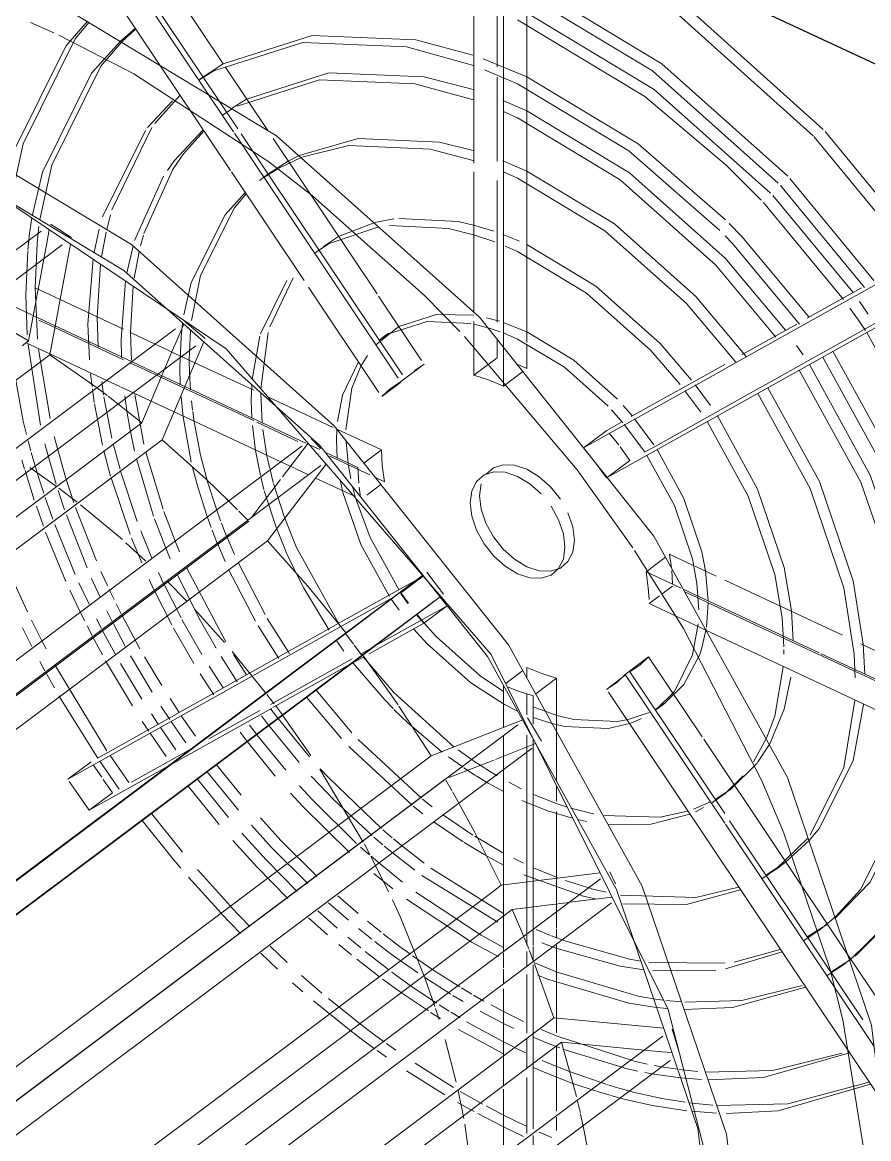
# Model space of a CAD drawing. Header units: metres. Extents: x 147 to 427, y -16 to 162.
# Drawn here: x 407.7303 to 407.7863, y -10.0002 to -9.9263 of the extents above; entities that cross this region are included whole.
import ezdxf

# ---------------------------------------------------------------- set-up
doc = ezdxf.new("R2010")
doc.units = ezdxf.units.M
doc.layers.add('1053_ARQ_BASE_MATADOURO_dwg', color=7, linetype='Continuous', lineweight=5, true_color=0x767676)
doc.layers.add('A-PAREDE', color=7, linetype='Continuous', lineweight=30)
doc.layers.add('P-SANR-FIXT', color=7, linetype='Continuous', lineweight=5)

# ---------------------------------------------------------------- blocks, each defined once
blk = doc.blocks.new('1053_ARQ_BASE_MATADOURO_dwg_arq geral tgov-4039641-CAIXA D')
at = {"layer": 'A-PAREDE', "color": 8, "true_color": 0x808080}
blk.add_line((177.171576, -9.918306), (177.19983, -9.931522), dxfattribs=at)
blk = doc.blocks.new('1053_ARQ_BASE_MATADOURO_dwg-3625622-CAIXA D')
blk.add_blockref('1053_ARQ_BASE_MATADOURO_dwg_arq geral tgov-4039641-CAIXA D', (0, 0))
blk = doc.blocks.new('Bomba Jacuzzi1 - 15B-T 1_1_2CV TRIF_220_380V _1 1_2CV_-V294-CAIXA D')
at = {"layer": 'P-SANR-FIXT', "color": 131, "lineweight": 15, "true_color": 0x80ffff}
for p, q in [((177.150518, -9.93115), (177.141175, -9.917182)), ((177.168064, -9.917534), (177.168064, -9.935651)), ((177.139821, -9.918008), (177.147323, -9.929223)), ((177.170026, -9.947852), (177.170026, -9.918403)), ((177.147296, -9.922854), (177.151463, -9.929084)), ((177.171576, -9.923689), (177.180511, -9.929077)), ((177.171576, -9.924473), (177.171576, -9.929935)), ((177.191192, -9.933428), (177.182004, -9.925181)), ((177.181384, -9.925646), (177.190526, -9.933844)), ((177.144677, -9.927577), (177.145649, -9.926735)), ((177.145666, -9.926778), (177.144766, -9.927631)), ((177.151593, -9.929278), (177.154418, -9.933501)), ((177.180511, -9.929077), (177.188838, -9.936515)), ((177.164163, -9.930398), (177.16804, -9.931463)), ((177.178317, -9.934839), (177.170956, -9.9304)), ((177.171576, -9.930708), (177.171576, -9.93623)), ((177.178368, -9.936289), (177.171576, -9.932193)), ((177.190572, -9.933893), (177.197266, -9.942033)), ((177.197886, -9.941568), (177.19131, -9.933554)), ((177.18435, -9.940108), (177.178317, -9.934839)), ((177.168064, -9.93623), (177.168064, -9.945522)), ((177.184771, -9.935794), (177.187076, -9.938095)), ((177.171576, -9.936938), (177.171576, -9.946834)), ((177.193932, -9.943897), (177.188362, -9.937133)), ((177.188982, -9.936668), (177.194552, -9.943432)), ((177.193162, -9.944209), (177.187857, -9.937801)), ((177.187237, -9.938265), (177.192542, -9.944673)), ((177.138653, -9.940319), (177.138806, -9.939279)), ((177.162762, -9.939347), (177.161501, -9.939582)), ((177.141356, -9.941011), (177.139988, -9.948338)), ((177.142849, -9.941998), (177.142512, -9.94631)), ((177.143132, -9.945845), (177.143354, -9.942337)), ((177.197456, -9.942118), (177.184668, -9.949272)), ((177.14471, -9.947338), (177.145007, -9.94345)), ((177.145515, -9.943791), (177.14533, -9.946873)), ((177.167139, -9.946807), (177.164787, -9.944415)), ((177.176889, -9.956472), (177.198877, -9.944173)), ((177.190118, -9.945928), (177.193733, -9.943906)), ((177.140669, -9.944693), (177.144858, -9.946652)), ((177.145442, -9.948812), (177.140345, -9.946427)), ((177.185818, -9.948334), (177.189434, -9.946311)), ((177.14533, -9.946873), (177.146973, -9.947642)), ((177.150179, -9.947492), (177.147426, -9.953972)), ((177.174901, -9.955954), (177.167452, -9.947138)), ((177.171576, -9.947673), (177.171576, -9.949252)), ((177.17977, -9.948057), (177.181711, -9.950303)), ((177.139368, -9.948803), (177.139988, -9.948338)), ((177.139988, -9.948338), (177.143063, -9.950496)), ((177.139999, -9.94828), (177.143806, -9.950061)), ((177.149594, -9.948868), (177.153497, -9.950693)), ((177.178484, -9.952436), (177.184668, -9.948977)), ((177.142688, -9.949601), (177.142785, -9.950451)), ((177.184644, -9.949285), (177.17532, -9.9545)), ((177.15694, -9.95419), (177.148926, -9.950441)), ((177.153328, -9.951369), (177.153359, -9.950348)), ((177.177943, -9.951694), (177.178539, -9.952383)), ((177.148212, -9.952122), (177.155285, -9.955431)), ((177.148813, -9.952454), (177.149355, -9.955455)), ((177.177919, -9.952847), (177.177165, -9.951984)), ((177.133011, -9.962642), (177.145462, -9.953312)), ((177.149975, -9.954991), (177.149547, -9.952792)), ((177.175319, -9.954499), (177.17686, -9.953345)), ((177.17686, -9.953345), (177.177799, -9.952819)), ((177.183506, -9.952771), (177.186222, -9.957702)), ((177.146806, -9.954437), (177.147426, -9.953972)), ((177.147426, -9.953972), (177.150339, -9.956585)), ((177.157319, -9.953907), (177.157942, -9.954557)), ((177.153928, -9.956336), (177.153603, -9.954679)), ((177.15046, -9.956831), (177.149975, -9.954991)), ((177.154367, -9.955023), (177.154548, -9.955871)), ((177.158283, -9.955577), (177.154401, -9.960667)), ((177.150339, -9.956585), (177.151822, -9.958013)), ((177.157576, -9.956503), (177.160113, -9.957689)), ((177.140595, -9.95718), (177.1418, -9.958099)), ((177.186222, -9.957702), (177.187983, -9.962893)), ((177.14203, -9.958279), (177.144793, -9.960584)), ((177.13433, -9.97347), (177.152539, -9.959825)), ((177.15569, -9.961526), (177.15497, -9.959763)), ((177.145022, -9.960786), (177.146353, -9.961997)), ((177.153781, -9.961131), (177.154401, -9.960667)), ((177.156445, -9.963104), (177.15569, -9.961526)), ((177.18101, -9.961548), (177.182591, -9.962287)), ((177.183307, -9.962623), (177.184107, -9.962996)), ((177.187983, -9.962893), (177.188467, -9.965752)), ((177.14775, -9.963337), (177.149051, -9.964653)), ((177.159082, -9.966138), (177.164386, -9.963171)), ((177.184668, -9.963259), (177.192464, -9.966906)), ((177.16279, -9.964359), (177.159247, -9.96634)), ((177.165824, -9.964361), (177.160708, -9.96823)), ((177.165803, -9.964375), (177.166291, -9.964955)), ((177.190914, -9.968067), (177.181918, -9.963859)), ((177.149565, -9.965192), (177.151549, -9.967386)), ((177.164742, -9.966116), (177.166291, -9.964955)), ((177.164742, -9.966116), (177.164253, -9.965536)), ((177.16113, -9.968136), (177.164742, -9.966116)), ((177.164093, -9.966502), (177.164961, -9.967475)), ((177.183423, -9.966578), (177.210827, -9.979396)), ((177.126596, -9.991516), (177.158986, -9.967246)), ((177.19368, -9.967474), (177.199044, -9.969984)), ((177.15206, -9.967982), (177.1543, -9.970746)), ((177.21078, -9.97736), (177.191062, -9.968136)), ((177.097857, -10.015324), (177.160088, -9.968694)), ((177.160708, -9.96823), (177.163047, -9.971518)), ((177.170019, -9.970631), (177.168472, -9.969594)), ((177.188603, -9.9718), (177.189052, -9.969679)), ((177.170026, -9.970217), (177.170026, -9.973007)), ((177.154364, -9.970828), (177.154839, -9.971451)), ((177.154919, -9.971558), (177.155386, -9.972186)), ((177.163104, -9.971602), (177.165231, -9.974897)), ((177.187649, -9.974098), (177.188603, -9.9718)), ((177.155404, -9.97221), (177.157268, -9.974866)), ((177.165231, -9.974897), (177.171294, -9.972507)), ((177.165966, -9.974646), (177.163696, -9.972716)), ((177.171987, -9.983205), (177.171987, -9.974342)), ((177.164611, -9.975361), (177.165231, -9.974897)), ((177.157869, -9.97578), (177.160742, -9.980617)), ((177.170026, -9.975812), (177.170026, -9.983451)), ((177.170021, -9.977256), (177.169013, -9.976699)), ((177.173537, -9.976864), (177.173537, -9.977908)), ((177.167073, -9.978036), (177.168103, -9.979934)), ((177.174583, -9.979028), (177.172934, -9.978529)), ((177.173575, -9.978072), (177.1742, -9.97828)), ((177.173537, -9.978578), (177.173537, -9.983011)), ((177.168103, -9.979934), (177.169864, -9.983471)), ((177.169987, -9.981314), (177.16812, -9.980224)), ((177.168747, -9.981435), (177.170021, -9.982125)), ((177.161598, -9.982239), (177.162417, -9.983895)), ((177.169864, -9.983471), (177.176423, -9.98265)), ((177.169244, -9.983936), (177.169864, -9.983471)), ((177.108035, -10.03195), (177.169974, -9.985538)), ((177.192943, -9.988427), (177.195233, -9.986192)), ((177.173537, -9.98743), (177.173537, -9.992271)), ((177.17415, -9.987177), (177.178368, -9.988366)), ((177.192783, -9.988003), (177.20178, -10.001453)), ((177.17208, -9.988661), (177.173363, -9.992255)), ((177.178368, -9.988366), (177.17912, -9.988498)), ((177.172743, -9.99272), (177.173363, -9.992255)), ((177.173363, -9.992255), (177.180635, -9.992938)), ((177.166159, -9.99368), (177.166894, -9.996494)), ((177.109163, -10.042349), (177.173251, -9.994328)), ((177.180607, -9.995507), (177.181542, -9.995651)), ((177.181734, -9.996214), (177.179987, -9.995972)), ((177.167023, -9.997064), (177.167397, -9.998917)), ((177.180511, -9.997582), (177.178619, -9.997158)), ((177.182041, -9.997836), (177.180511, -9.997582)), ((177.175301, -9.999408), (177.175615, -10.000987))]:
    blk.add_line(p, q, dxfattribs=at)
at = {"layer": 'P-SANR-FIXT', "color": 254, "lineweight": 15, "true_color": 0xbfffff}
for p, q in [((177.151223, -9.931575), (177.141455, -9.916972)), ((177.169614, -9.929283), (177.169614, -9.923708)), ((177.140263, -9.927024), (177.138708, -9.926331)), ((177.145551, -9.929739), (177.140578, -9.927171)), ((177.144766, -9.927631), (177.143375, -9.929236)), ((177.168689, -9.92874), (177.171576, -9.929935)), ((177.147323, -9.929223), (177.151947, -9.936135)), ((177.149845, -9.930139), (177.151463, -9.929084)), ((177.150843, -9.929549), (177.149856, -9.930155)), ((177.170956, -9.9304), (177.168773, -9.929467)), ((177.169614, -9.935529), (177.169614, -9.929954)), ((177.171576, -9.929935), (177.171576, -9.930708)), ((177.146943, -9.93302), (177.148607, -9.931179)), ((177.152144, -9.933581), (177.150518, -9.93115)), ((177.148108, -9.931532), (177.146466, -9.9333)), ((177.153017, -9.931407), (177.152009, -9.932033)), ((177.171576, -9.932193), (177.169985, -9.931502)), ((177.170022, -9.932238), (177.170956, -9.932657)), ((177.144101, -9.938737), (177.14674, -9.933293)), ((177.146323, -9.933485), (177.143482, -9.939202)), ((177.163051, -9.949884), (177.152209, -9.933677)), ((177.154767, -9.934023), (177.161653, -9.944317)), ((177.156677, -9.935261), (177.155143, -9.935976)), ((177.155763, -9.935512), (177.156495, -9.935137)), ((177.169987, -9.935499), (177.171576, -9.936181)), ((177.148106, -9.936108), (177.146224, -9.940314)), ((177.15201, -9.93623), (177.15683, -9.943434)), ((177.154486, -9.936342), (177.153866, -9.936807)), ((177.170956, -9.936646), (177.170021, -9.936229)), ((177.171576, -9.93623), (177.171576, -9.936938)), ((177.145604, -9.940779), (177.147522, -9.936516)), ((177.169614, -9.946182), (177.169614, -9.936792)), ((177.164787, -9.944415), (177.15739, -9.937808)), ((177.143758, -9.940047), (177.144003, -9.939081)), ((177.139273, -9.939855), (177.139152, -9.940944)), ((177.139816, -9.940813), (177.139955, -9.940069)), ((177.143253, -9.940033), (177.142926, -9.941551)), ((177.158491, -9.940981), (177.161768, -9.939865)), ((177.161501, -9.939582), (177.159111, -9.940516)), ((177.169385, -9.940162), (177.168037, -9.939758)), ((177.138533, -9.9414), (177.138653, -9.940319)), ((177.138581, -9.947427), (177.139811, -9.940841)), ((177.143421, -9.941847), (177.143717, -9.94023)), ((177.146192, -9.940424), (177.146003, -9.941125)), ((177.168041, -9.940396), (177.169454, -9.940873)), ((177.171094, -9.940827), (177.169991, -9.940379)), ((177.138393, -9.944383), (177.138528, -9.941459)), ((177.139149, -9.940985), (177.139013, -9.943918)), ((177.145097, -9.942918), (177.145497, -9.941156)), ((177.145905, -9.941533), (177.145583, -9.943277)), ((177.170139, -9.941147), (177.170956, -9.941508)), ((177.153928, -9.946963), (177.15569, -9.94342)), ((177.156098, -9.943245), (177.154548, -9.946499)), ((177.140345, -9.946427), (177.135474, -9.944149)), ((177.139013, -9.943918), (177.140669, -9.944693)), ((177.157112, -9.943857), (177.161781, -9.950836)), ((177.161748, -9.944459), (177.164601, -9.948723)), ((177.192962, -9.945258), (177.193519, -9.946054)), ((177.194177, -9.945645), (177.193597, -9.944815)), ((177.135452, -9.945569), (177.138581, -9.947427)), ((177.143199, -9.947811), (177.143132, -9.945845)), ((177.168905, -9.945895), (177.169751, -9.946125)), ((177.195303, -9.945878), (177.191688, -9.9479)), ((177.144872, -9.948673), (177.140323, -9.946546)), ((177.142512, -9.94631), (177.142607, -9.948678)), ((177.148265, -9.947709), (177.148858, -9.946312)), ((177.148783, -9.946273), (177.148686, -9.947148)), ((177.149213, -9.948689), (177.149301, -9.946733)), ((177.168064, -9.946128), (177.168064, -9.949703)), ((177.169808, -9.94682), (177.169077, -9.946574)), ((177.169999, -9.946205), (177.171576, -9.946834)), ((177.19352, -9.946056), (177.193981, -9.946735)), ((177.138165, -9.947739), (177.138581, -9.947427)), ((177.144738, -9.948515), (177.14471, -9.947338)), ((177.14533, -9.946873), (177.145392, -9.948694)), ((177.148685, -9.947161), (177.148593, -9.949154)), ((177.153385, -9.949974), (177.153886, -9.947111)), ((177.154442, -9.946877), (177.153952, -9.950593)), ((177.162412, -9.946921), (177.161792, -9.947385)), ((177.170956, -9.947299), (177.170019, -9.946899)), ((177.171576, -9.946834), (177.171576, -9.947533)), ((177.138228, -9.952729), (177.137386, -9.948056)), ((177.138425, -9.947544), (177.139999, -9.94828)), ((177.139375, -9.952994), (177.138548, -9.94767)), ((177.139248, -9.948002), (177.140002, -9.952563)), ((177.146082, -9.952847), (177.148253, -9.947738)), ((177.146973, -9.947642), (177.147824, -9.94804)), ((177.147845, -9.948049), (177.149594, -9.948868)), ((177.170026, -9.950414), (177.170026, -9.947852)), ((177.189853, -9.948353), (177.189419, -9.947729)), ((177.146274, -9.949201), (177.145442, -9.948812)), ((177.163212, -9.950125), (177.164762, -9.948964)), ((177.171576, -9.949252), (177.170925, -9.948971)), ((177.191003, -9.948283), (177.187388, -9.950305)), ((177.148926, -9.950441), (177.146313, -9.949219)), ((177.149296, -9.950658), (177.14923, -9.94951)), ((177.170026, -9.950414), (177.171303, -9.949456)), ((177.143547, -9.950998), (177.143423, -9.950131)), ((177.143806, -9.950061), (177.144619, -9.950441)), ((177.144677, -9.950469), (177.148212, -9.952122)), ((177.163212, -9.950182), (177.161967, -9.951114)), ((177.183718, -9.951705), (177.182722, -9.950339)), ((177.143149, -9.95056), (177.143795, -9.951045)), ((177.14385, -9.951086), (177.146082, -9.952847)), ((177.14511, -9.952203), (177.144949, -9.951059)), ((177.145617, -9.950967), (177.146224, -9.954268)), ((177.148675, -9.951116), (177.148813, -9.952454)), ((177.153489, -9.952704), (177.14888, -9.950549)), ((177.153948, -9.950904), (177.15405, -9.952877)), ((177.154429, -9.951129), (177.158749, -9.95315)), ((177.186703, -9.950688), (177.180054, -9.954407)), ((177.182038, -9.950721), (177.183083, -9.952148)), ((177.149437, -9.952017), (177.149364, -9.951398)), ((177.153367, -9.952548), (177.153328, -9.951369)), ((177.149547, -9.952792), (177.149447, -9.952096)), ((177.178706, -9.952585), (177.179986, -9.954306)), ((177.138442, -9.953615), (177.138228, -9.952729)), ((177.145604, -9.954733), (177.145302, -9.953307)), ((177.145462, -9.953312), (177.146082, -9.952847)), ((177.153603, -9.954679), (177.1534, -9.953014)), ((177.156417, -9.954074), (177.15369, -9.952798)), ((177.154096, -9.953298), (177.154367, -9.955023)), ((177.158988, -9.953293), (177.158965, -9.954006)), ((177.158993, -9.953264), (177.161939, -9.954642)), ((177.179351, -9.954749), (177.178019, -9.952969)), ((177.177656, -9.954316), (177.17703, -9.953542)), ((177.143569, -9.954693), (177.144016, -9.95638)), ((177.144636, -9.955915), (177.144189, -9.954229)), ((177.146351, -9.954795), (177.147484, -9.958569)), ((177.155399, -9.956424), (177.157093, -9.954203)), ((177.157857, -9.954619), (177.157177, -9.954301)), ((177.16039, -9.955804), (177.158311, -9.954831)), ((177.160781, -9.95551), (177.161939, -9.954642)), ((177.17531, -9.954506), (177.175808, -9.955098)), ((177.178389, -9.955338), (177.177755, -9.954446)), ((177.146864, -9.959033), (177.145739, -9.955292)), ((177.155285, -9.955431), (177.156181, -9.95585)), ((177.176191, -9.955588), (177.17684, -9.9565)), ((177.178389, -9.955338), (177.176885, -9.956466)), ((177.138674, -9.95581), (177.140437, -9.957063)), ((177.14578, -9.959386), (177.144675, -9.956053)), ((177.149439, -9.955804), (177.149735, -9.956928)), ((177.154569, -9.955958), (177.154784, -9.956802)), ((177.156224, -9.95587), (177.157122, -9.95629)), ((177.16044, -9.95684), (177.16039, -9.955804)), ((177.178584, -9.961118), (177.174901, -9.955954)), ((177.141029, -9.956437), (177.141588, -9.958149)), ((177.144065, -9.95655), (177.145302, -9.960228)), ((177.149742, -9.956953), (177.150378, -9.958973)), ((177.150998, -9.958508), (177.15046, -9.956831)), ((177.153339, -9.959125), (177.155259, -9.956608)), ((177.154162, -9.957259), (177.153949, -9.956423)), ((177.154804, -9.956875), (177.1555, -9.959055)), ((177.159237, -9.956736), (177.159364, -9.95734)), ((177.160212, -9.957759), (177.160043, -9.957124)), ((177.160564, -9.957761), (177.16047, -9.957115)), ((177.168544, -9.956897), (177.168437, -9.957682)), ((177.15497, -9.959763), (177.154186, -9.957347)), ((177.151822, -9.958013), (177.152417, -9.958605)), ((177.147639, -9.96108), (177.146927, -9.95921)), ((177.147535, -9.958712), (177.148259, -9.960616)), ((177.152511, -9.9587), (177.153102, -9.959302)), ((177.146751, -9.961798), (177.14601, -9.959991)), ((177.152539, -9.959825), (177.153159, -9.959361)), ((177.145403, -9.960489), (177.146073, -9.962127)), ((177.152209, -9.961575), (177.151703, -9.960384)), ((177.151083, -9.960848), (177.151589, -9.96204)), ((177.181934, -9.966468), (177.178702, -9.961295)), ((177.181144, -9.96245), (177.18101, -9.961548)), ((177.154242, -9.965549), (177.152448, -9.962101)), ((177.17946, -9.962709), (177.180747, -9.961745)), ((177.149958, -9.96596), (177.148419, -9.962888)), ((177.149039, -9.962424), (177.151632, -9.967341)), ((177.151828, -9.962566), (177.153605, -9.965985)), ((177.159606, -9.966782), (177.164672, -9.96295)), ((177.163212, -9.964122), (177.164713, -9.962998)), ((177.181795, -9.963802), (177.17946, -9.962709)), ((177.182714, -9.962345), (177.183307, -9.962623)), ((177.183399, -9.96264), (177.183564, -9.964625)), ((177.156807, -9.963792), (177.156445, -9.963104)), ((177.182946, -9.965223), (177.182833, -9.963494)), ((177.158491, -9.966586), (177.156814, -9.963805)), ((177.163698, -9.964815), (177.163212, -9.964122)), ((177.182849, -9.964423), (177.182014, -9.964032)), ((177.166291, -9.964955), (177.16148, -9.967646)), ((177.179662, -9.964818), (177.183423, -9.966578)), ((177.183566, -9.964758), (177.183453, -9.96638)), ((177.190788, -9.968136), (177.183566, -9.964758)), ((177.155763, -9.967994), (177.154386, -9.965798)), ((177.164772, -9.966107), (177.164288, -9.965518)), ((177.188467, -9.965752), (177.188582, -9.967685)), ((177.189202, -9.967262), (177.189087, -9.965287)), ((177.153019, -9.96953), (177.158453, -9.96649)), ((177.159247, -9.96634), (177.153181, -9.969733)), ((177.153784, -9.966292), (177.155143, -9.968459)), ((177.183436, -9.966497), (177.183157, -9.967755)), ((177.158986, -9.967246), (177.159606, -9.966782)), ((177.152146, -9.968183), (177.153012, -9.969523)), ((177.188583, -9.96786), (177.18858, -9.968162)), ((177.193221, -9.969275), (177.190809, -9.968146)), ((177.193314, -9.969742), (177.19324, -9.968167)), ((177.193845, -9.967506), (177.193937, -9.969477)), ((177.15475, -9.971705), (177.159762, -9.968902)), ((177.159959, -9.968791), (177.16078, -9.968332)), ((177.160088, -9.968694), (177.160708, -9.96823)), ((177.178084, -9.969508), (177.179634, -9.968346)), ((177.179634, -9.968346), (177.183179, -9.973645)), ((177.170173, -9.970098), (177.171307, -9.969249)), ((177.184668, -9.97935), (177.178084, -9.969508)), ((177.199302, -9.972119), (177.193938, -9.96961)), ((177.17216, -9.97079), (177.173537, -9.969758)), ((177.173537, -9.969758), (177.173537, -9.976559)), ((177.156993, -9.971021), (177.159293, -9.973756)), ((177.159982, -9.973368), (177.157613, -9.970557)), ((177.171987, -9.972794), (177.171987, -9.970919)), ((177.176967, -9.970687), (177.194979, -9.997613)), ((177.163696, -9.972716), (177.162772, -9.971822)), ((177.170092, -9.971492), (177.170956, -9.971929)), ((177.180119, -9.971843), (177.180739, -9.971379)), ((177.178275, -9.972496), (177.177571, -9.972619)), ((177.164589, -9.977699), (177.160394, -9.973811)), ((177.172151, -9.974084), (177.169487, -9.975134)), ((177.170026, -9.973592), (177.170026, -9.974691)), ((177.171987, -9.974342), (177.171987, -9.97376)), ((177.183276, -9.973791), (177.192783, -9.988003)), ((177.187446, -9.97372), (177.186581, -9.975304)), ((177.186842, -9.975343), (177.187649, -9.974098)), ((177.159774, -9.974276), (177.163969, -9.978164)), ((177.167013, -9.974504), (177.167964, -9.975181)), ((177.170026, -9.974722), (177.170026, -9.975812)), ((177.171576, -9.977255), (177.171576, -9.974651)), ((177.167349, -9.975649), (177.166393, -9.974969)), ((177.169376, -9.975178), (177.166435, -9.976337)), ((177.168003, -9.975208), (177.168783, -9.975719)), ((177.185043, -9.977129), (177.186815, -9.975379)), ((177.168178, -9.976193), (177.167396, -9.975681)), ((177.169013, -9.976699), (177.168221, -9.97622)), ((177.168819, -9.975742), (177.169612, -9.976222)), ((177.185882, -9.976228), (177.184694, -9.977382)), ((177.105383, -10.021986), (177.165541, -9.976909)), ((177.166202, -9.976516), (177.166626, -9.977246)), ((177.170374, -9.976649), (177.171193, -9.977071)), ((177.161323, -9.980181), (177.1588, -9.977819)), ((177.166659, -9.977304), (177.167073, -9.978036)), ((177.172, -9.977447), (177.173575, -9.978072)), ((177.172934, -9.978529), (177.171228, -9.977845)), ((177.171576, -9.983257), (177.171576, -9.977926)), ((177.174488, -9.978368), (177.175979, -9.978741)), ((177.165425, -9.979282), (177.167353, -9.980595)), ((177.167986, -9.98014), (177.166045, -9.978818)), ((177.175518, -9.979237), (177.174923, -9.979111)), ((177.194559, -9.994135), (177.184712, -9.979415)), ((177.191626, -9.988987), (177.188562, -9.979956)), ((177.160815, -9.98075), (177.16118, -9.981434)), ((177.16742, -9.980638), (177.168747, -9.981435)), ((177.188041, -9.982422), (177.190192, -9.980325)), ((177.190278, -9.980488), (177.188661, -9.981958)), ((177.164163, -9.982475), (177.162733, -9.981367)), ((177.163353, -9.980902), (177.164783, -9.982011)), ((177.161243, -9.981555), (177.161598, -9.982239)), ((177.163341, -9.983261), (177.161853, -9.982054)), ((177.171346, -9.982009), (177.17068, -9.981678)), ((177.188045, -9.982422), (177.188665, -9.981957)), ((177.161441, -9.982693), (177.162695, -9.983705)), ((177.169641, -9.985921), (177.164624, -9.982813)), ((177.165214, -9.982328), (177.169985, -9.985309)), ((177.171376, -9.982775), (177.175206, -9.984151)), ((177.173581, -9.982961), (177.172, -9.982311)), ((177.17707, -9.982569), (177.177437, -9.98337)), ((177.170026, -9.983451), (177.170026, -9.9855)), ((177.171987, -9.986377), (177.171987, -9.983205)), ((177.173537, -9.983011), (177.173537, -9.985216)), ((177.175836, -9.98369), (177.174111, -9.983153)), ((177.17681, -9.983929), (177.175853, -9.983694)), ((177.163594, -9.98439), (177.167954, -9.987259)), ((177.168538, -9.986772), (177.164214, -9.983925)), ((177.17608, -9.984386), (177.174417, -9.984595)), ((177.175231, -9.984157), (177.176188, -9.984393)), ((177.177218, -9.984244), (177.176111, -9.984383)), ((177.169974, -9.985538), (177.170594, -9.985074)), ((177.174356, -9.984603), (177.170594, -9.985074)), ((177.170594, -9.985074), (177.171361, -9.986864)), ((177.173537, -9.985267), (177.173537, -9.986292)), ((177.192003, -9.985559), (177.191007, -9.986383)), ((177.171987, -9.987453), (177.171987, -9.986451)), ((177.173537, -9.986349), (177.173537, -9.986972)), ((177.171388, -9.986928), (177.171696, -9.987686)), ((177.173496, -9.98763), (177.172561, -9.98727)), ((177.173204, -9.986813), (177.17415, -9.987177)), ((177.164, -9.988134), (177.165412, -9.989106)), ((177.171722, -9.987749), (177.172019, -9.988504)), ((177.171987, -9.988438), (177.171987, -9.987532)), ((177.188463, -9.987885), (177.184713, -9.989006)), ((177.185289, -9.988549), (177.188347, -9.987727)), ((177.171987, -9.995386), (177.171987, -9.988737)), ((177.173586, -9.989227), (177.172032, -9.988572)), ((177.179655, -9.988576), (177.184698, -9.988634)), ((177.164821, -9.989599), (177.165479, -9.991487)), ((177.172306, -9.989426), (177.17293, -9.98968)), ((177.184078, -9.989098), (177.179903, -9.989139)), ((177.170026, -9.990329), (177.170026, -9.996745)), ((177.180582, -9.991072), (177.179963, -9.990988)), ((177.181808, -9.991191), (177.18078, -9.991096)), ((177.165525, -9.991625), (177.165758, -9.992351)), ((177.170023, -9.992609), (177.168474, -9.991799)), ((177.169199, -9.991389), (177.169983, -9.991806)), ((177.180156, -9.99156), (177.180855, -9.99163)), ((177.169982, -9.993822), (177.167585, -9.992501)), ((177.173537, -9.992271), (177.173537, -9.993248)), ((177.167035, -9.993007), (177.170023, -9.994625)), ((177.173746, -9.994239), (177.172929, -9.99392)), ((177.173251, -9.994328), (177.173871, -9.993864)), ((177.173588, -9.993468), (177.178633, -9.995101)), ((177.179331, -9.994376), (177.173871, -9.993864)), ((177.173871, -9.993864), (177.174852, -9.997445)), ((177.178007, -9.995563), (177.173944, -9.994313)), ((177.180513, -9.994487), (177.17936, -9.994379)), ((177.181182, -9.99455), (177.180527, -9.994489)), ((177.178664, -9.995108), (177.17953, -9.995303)), ((177.180003, -9.995398), (177.180607, -9.995507)), ((177.176805, -9.996644), (177.174391, -9.995804)), ((177.17891, -9.995767), (177.178045, -9.995573)), ((177.179987, -9.995972), (177.179383, -9.995862)), ((177.181658, -9.995666), (177.182884, -9.9958)), ((177.183123, -9.996325), (177.181766, -9.996217)), ((177.174557, -9.996562), (177.176154, -9.997098)), ((177.177719, -9.996916), (177.176859, -9.996661)), ((177.178619, -9.997158), (177.177764, -9.996929)), ((177.167164, -9.997121), (177.16865, -9.997959)), ((177.17493, -9.997766), (177.175113, -9.998555)), ((177.176216, -9.997118), (177.177077, -9.997373)), ((177.177131, -9.997388), (177.177988, -9.997619)), ((177.16808, -9.998454), (177.166988, -9.997844)), ((177.183885, -9.998034), (177.182294, -9.99787)), ((177.182486, -9.998429), (177.184121, -9.998549)), ((177.17513, -9.998628), (177.175301, -9.999408)), ((177.167462, -9.999279), (177.167953, -10.00289))]:
    blk.add_line(p, q, dxfattribs=at)
at = {"layer": 'P-SANR-FIXT', "color": 7, "lineweight": 15, "true_color": 0xdfffff}
for p, q in [((177.152433, -9.933383), (177.151223, -9.931575)), ((177.151412, -9.932482), (177.15206, -9.932067)), ((177.163331, -9.949674), (177.152648, -9.933704)), ((177.154491, -9.936341), (177.155763, -9.935512)), ((177.155143, -9.935976), (177.154162, -9.936594)), ((177.159111, -9.940516), (177.158108, -9.94117)), ((177.157518, -9.941613), (177.158491, -9.940981)), ((177.138496, -9.947027), (177.138393, -9.944383)), ((177.139013, -9.943918), (177.139178, -9.947308)), ((177.140323, -9.946546), (177.139271, -9.946054)), ((177.161569, -9.947686), (177.163097, -9.946476)), ((177.168923, -9.946527), (177.168058, -9.946309)), ((177.162477, -9.94694), (177.161795, -9.947385)), ((177.169614, -9.948542), (177.169614, -9.947335)), ((177.191688, -9.9479), (177.191003, -9.948283)), ((177.146168, -9.94928), (177.145337, -9.948891)), ((177.14923, -9.94951), (177.149213, -9.948689)), ((177.160582, -9.949096), (177.161013, -9.948382)), ((177.164762, -9.948964), (177.1641, -9.949407)), ((177.169614, -9.948542), (177.168064, -9.949703)), ((177.14888, -9.950549), (177.146209, -9.949299)), ((177.148593, -9.949154), (177.148625, -9.950332)), ((177.187388, -9.950305), (177.186703, -9.950688)), ((177.142805, -9.950603), (177.142933, -9.951504)), ((177.144101, -9.95386), (177.143566, -9.951118)), ((177.142947, -9.951591), (177.143482, -9.954324)), ((177.145302, -9.953307), (177.14511, -9.952203)), ((177.138729, -9.954699), (177.138553, -9.954044)), ((177.140283, -9.95376), (177.141029, -9.956437)), ((177.158965, -9.954006), (177.15902, -9.955188)), ((177.159732, -9.955522), (177.159598, -9.954082)), ((177.139262, -9.95651), (177.138763, -9.954822)), ((177.140409, -9.956901), (177.139664, -9.954231)), ((177.180054, -9.954407), (177.179369, -9.95479)), ((177.138145, -9.955294), (177.138322, -9.955916)), ((177.161167, -9.956296), (177.15853, -9.955062)), ((177.159913, -9.956554), (177.159737, -9.955561)), ((177.160966, -9.957632), (177.161908, -9.956926)), ((177.162141, -9.956751), (177.161549, -9.956475)), ((177.140183, -9.959216), (177.139683, -9.9578)), ((177.140968, -9.958613), (177.140545, -9.957337)), ((177.1391, -9.958373), (177.139563, -9.95968)), ((177.141691, -9.958445), (177.143072, -9.961987)), ((177.151292, -9.959328), (177.150998, -9.958508)), ((177.142452, -9.962452), (177.141083, -9.958942)), ((177.150378, -9.958973), (177.15067, -9.959785)), ((177.139713, -9.960084), (177.141057, -9.963359)), ((177.141677, -9.962894), (177.140321, -9.959586)), ((177.150734, -9.959957), (177.15105, -9.960767)), ((177.15167, -9.960303), (177.151351, -9.959484)), ((177.148259, -9.960616), (177.148583, -9.961394)), ((177.14796, -9.961851), (177.147639, -9.96108)), ((177.143375, -9.962682), (177.143799, -9.96361)), ((177.1475, -9.963442), (177.147178, -9.962755)), ((177.181211, -9.963528), (177.181161, -9.962621)), ((177.142592, -9.964856), (177.14192, -9.963434)), ((177.143306, -9.964346), (177.142756, -9.963146)), ((177.14868, -9.965769), (177.147535, -9.963515)), ((177.181212, -9.963657), (177.180518, -9.964177)), ((177.141314, -9.963928), (177.141972, -9.965321)), ((177.146915, -9.96398), (177.14806, -9.966233)), ((177.163729, -9.96479), (177.163258, -9.96413)), ((177.180344, -9.964307), (177.179662, -9.964818)), ((177.183566, -9.964758), (177.182849, -9.964423)), ((177.162604, -9.964544), (177.163109, -9.965255)), ((177.138779, -9.96592), (177.139424, -9.967195)), ((177.144753, -9.965562), (177.145958, -9.967807)), ((177.150064, -9.968198), (177.148738, -9.965877)), ((177.150995, -9.967777), (177.149958, -9.96596)), ((177.138804, -9.96766), (177.138174, -9.966414)), ((177.144306, -9.968134), (177.143441, -9.966536)), ((177.144981, -9.967628), (177.144133, -9.966027)), ((177.148171, -9.966438), (177.149521, -9.968789)), ((177.158453, -9.96649), (177.159082, -9.966138)), ((177.142821, -9.967), (177.14347, -9.968209)), ((177.159459, -9.96796), (177.15898, -9.967298)), ((177.159596, -9.966828), (177.160093, -9.967514)), ((177.155863, -9.968144), (177.155763, -9.967994)), ((177.160132, -9.967567), (177.160624, -9.968212)), ((177.161312, -9.96774), (177.160603, -9.968136)), ((177.183157, -9.967755), (177.183019, -9.968177)), ((177.140316, -9.968869), (177.143761, -9.974557)), ((177.143686, -9.968599), (177.145452, -9.971583)), ((177.14609, -9.971147), (177.144668, -9.968775)), ((177.146763, -9.970683), (177.145338, -9.968271)), ((177.146256, -9.968331), (177.147401, -9.970247)), ((177.152397, -9.969995), (177.151324, -9.96832)), ((177.159996, -9.968476), (177.154588, -9.971501)), ((177.178389, -9.969336), (177.179051, -9.968892)), ((177.179051, -9.968892), (177.179634, -9.968346)), ((177.140291, -9.970399), (177.139696, -9.969334)), ((177.149937, -9.969464), (177.150843, -9.970864)), ((177.151463, -9.9704), (177.150539, -9.96897)), ((177.171576, -9.969735), (177.171576, -9.969047)), ((177.17684, -9.970497), (177.178084, -9.969564)), ((177.184668, -9.978721), (177.178389, -9.969336)), ((177.193938, -9.96961), (177.193221, -9.969275)), ((177.153181, -9.969733), (177.141175, -9.976449)), ((177.14855, -9.972029), (177.152355, -9.969901)), ((177.14316, -9.97505), (177.140592, -9.970922)), ((177.147946, -9.971108), (177.14855, -9.972029)), ((177.171576, -9.972183), (177.171576, -9.970792)), ((177.14793, -9.972493), (177.147345, -9.971602)), ((177.147986, -9.975488), (177.154655, -9.971758)), ((177.154625, -9.971798), (177.15509, -9.97241)), ((177.173562, -9.972223), (177.171999, -9.971654)), ((177.180736, -9.971379), (177.180054, -9.971824)), ((177.143834, -9.974667), (177.147887, -9.9724)), ((177.146113, -9.972617), (177.146543, -9.973269)), ((177.147163, -9.972805), (177.146714, -9.972124)), ((177.15447, -9.972874), (177.154, -9.972257)), ((177.155108, -9.972434), (177.157183, -9.974958)), ((177.171995, -9.972368), (177.17322, -9.972766)), ((177.179673, -9.972019), (177.178275, -9.972496)), ((177.17845, -9.972731), (177.179159, -9.972433)), ((177.152593, -9.973332), (177.153052, -9.973937)), ((177.153672, -9.973472), (177.153208, -9.972862)), ((177.156495, -9.975344), (177.154488, -9.972898)), ((177.15307, -9.973961), (177.154916, -9.976235)), ((177.155604, -9.97585), (177.15369, -9.973496)), ((177.171576, -9.974651), (177.171576, -9.973537)), ((177.141175, -9.976449), (177.142725, -9.975288)), ((177.142595, -9.978504), (177.147789, -9.975598)), ((177.151033, -9.975487), (177.15265, -9.97751)), ((177.15247, -9.978498), (177.150413, -9.975951)), ((177.141274, -9.976597), (177.141877, -9.977481)), ((177.149148, -9.976899), (177.1512, -9.97945)), ((177.15182, -9.978986), (177.149768, -9.976435)), ((177.165541, -9.976909), (177.166161, -9.976445)), ((177.141877, -9.977481), (177.142595, -9.978504)), ((177.165307, -9.978265), (177.164666, -9.977761)), ((177.171576, -9.977926), (177.171576, -9.977255)), ((177.184694, -9.977382), (177.183784, -9.978032)), ((177.18404, -9.977783), (177.185043, -9.977129)), ((177.164052, -9.978231), (177.164687, -9.97873)), ((177.182595, -9.978434), (177.183729, -9.977949)), ((177.183275, -9.978327), (177.182727, -9.978597)), ((177.148154, -9.981735), (177.146112, -9.979175)), ((177.146731, -9.97871), (177.148774, -9.98127)), ((177.153934, -9.979008), (177.155294, -9.980499)), ((177.193808, -9.992385), (177.184992, -9.979205)), ((177.162043, -9.979804), (177.162652, -9.980324)), ((177.155294, -9.980499), (177.157682, -9.982896)), ((177.162032, -9.980789), (177.161429, -9.980274)), ((177.162739, -9.980398), (177.163353, -9.980902)), ((177.161157, -9.981457), (177.160568, -9.980935)), ((177.162733, -9.981367), (177.162125, -9.980867)), ((177.148662, -9.98234), (177.148162, -9.981745)), ((177.161853, -9.982054), (177.161257, -9.981544)), ((177.188661, -9.981958), (177.187388, -9.982788)), ((177.151323, -9.985318), (177.149161, -9.982922)), ((177.149759, -9.982433), (177.151943, -9.984854)), ((177.187133, -9.983039), (177.188041, -9.982422)), ((177.171576, -9.986686), (177.171576, -9.983257)), ((177.159056, -9.984164), (177.160409, -9.985341)), ((177.15196, -9.984871), (177.153232, -9.986188)), ((177.15902, -9.986305), (177.157731, -9.985154)), ((177.159763, -9.985783), (177.158436, -9.984629)), ((177.152612, -9.986652), (177.15134, -9.985336)), ((177.157111, -9.985618), (177.158374, -9.986747)), ((177.16101, -9.985841), (177.16192, -9.986573)), ((177.170026, -9.9855), (177.170026, -9.987847)), ((177.1613, -9.987038), (177.160415, -9.986326)), ((177.172195, -9.986387), (177.173146, -9.986789)), ((177.191007, -9.986383), (177.189879, -9.987144)), ((177.190134, -9.986892), (177.191467, -9.986037)), ((177.15913, -9.987394), (177.159958, -9.988081)), ((177.160577, -9.987616), (177.159725, -9.986909)), ((177.167954, -9.987259), (177.169708, -9.988216)), ((177.169984, -9.98757), (177.168538, -9.986772)), ((177.171576, -9.987443), (177.171576, -9.986778)), ((177.155059, -9.989014), (177.153948, -9.987968)), ((177.154568, -9.987503), (177.155704, -9.988573)), ((177.162427, -9.989063), (177.16086, -9.987845)), ((177.170026, -9.987949), (177.170026, -9.988923)), ((177.16031, -9.988365), (177.161807, -9.989528)), ((177.191434, -9.989468), (177.192687, -9.988625)), ((177.192933, -9.988431), (177.191688, -9.989215)), ((177.156653, -9.989432), (177.157998, -9.990601)), ((177.163941, -9.99016), (177.16264, -9.989222)), ((177.166548, -9.990687), (177.164808, -9.98958)), ((177.165412, -9.989106), (177.167134, -9.990201)), ((177.170026, -9.989031), (177.170026, -9.989995)), ((177.171576, -9.992595), (177.171576, -9.989385)), ((177.156749, -9.990526), (177.156058, -9.989918)), ((177.16202, -9.989687), (177.163327, -9.990629)), ((177.167239, -9.990265), (177.167931, -9.990676)), ((177.159934, -9.993131), (177.157447, -9.991123)), ((177.158439, -9.990971), (177.160553, -9.992666)), ((177.165594, -9.991274), (177.164829, -9.990769)), ((177.167352, -9.991165), (177.166661, -9.990755)), ((177.168032, -9.990735), (177.16873, -9.991132)), ((177.166437, -9.991808), (177.165766, -9.991385)), ((177.169983, -9.991806), (177.171346, -9.992486)), ((177.165199, -9.991882), (177.165849, -9.992292)), ((177.167158, -9.992248), (177.166552, -9.991879)), ((177.170712, -9.992945), (177.170023, -9.992609)), ((177.172527, -9.993023), (177.173588, -9.993468)), ((177.170723, -9.994197), (177.169982, -9.993822)), ((177.171576, -9.995583), (177.171576, -9.993594)), ((177.172929, -9.99392), (177.171991, -9.993527)), ((177.171475, -9.994562), (177.170801, -9.994236)), ((177.173537, -9.994133), (177.173537, -9.99843)), ((177.164172, -9.995257), (177.166712, -9.996855)), ((177.171987, -9.999591), (177.171987, -9.995386)), ((177.174391, -9.995804), (177.173589, -9.995487)), ((177.166138, -9.997347), (177.163599, -9.995751)), ((177.172929, -9.995938), (177.174557, -9.996562)), ((177.170026, -9.996971), (177.170026, -10.001061)), ((177.168868, -9.998077), (177.169981, -9.998662)), ((177.170023, -9.999462), (177.168323, -9.998585)), ((177.173537, -9.99882), (177.173537, -9.999714)), ((177.171987, -10.000876), (177.171987, -10.000043))]:
    blk.add_line(p, q, dxfattribs=at)
at = {"layer": 'P-SANR-FIXT', "color": 4, "lineweight": 15, "true_color": 0x00ffff}
for p, q in [((177.132949, -9.944992), (177.139406, -9.940154)), ((177.133159, -9.9468), (177.140813, -9.941065)), ((177.133794, -9.957489), (177.148307, -9.946614)), ((177.133428, -9.959895), (177.149651, -9.947739)), ((177.133871, -9.952922), (177.139368, -9.948803)), ((177.133432, -9.964458), (177.146806, -9.954437)), ((177.13433, -9.971132), (177.156699, -9.954371)), ((177.13433, -9.973369), (177.15794, -9.955678)), ((177.13433, -9.975706), (177.153781, -9.961131)), ((177.09616, -10.014284), (177.164333, -9.963202)), ((177.09783, -10.015307), (177.165434, -9.964651)), ((177.105391, -10.021999), (177.170984, -9.97285)), ((177.106203, -10.023635), (177.171912, -9.974398)), ((177.104382, -10.020491), (177.164611, -9.975361)), ((177.108114, -10.034237), (177.17645, -9.983033)), ((177.107585, -10.030138), (177.169244, -9.983936)), ((177.108368, -10.036195), (177.177177, -9.984636)), ((177.108929, -10.040536), (177.172743, -9.99272)), ((177.109705, -10.046547), (177.180562, -9.993454)), ((177.109939, -10.048358), (177.181066, -9.995062))]:
    blk.add_line(p, q, dxfattribs=at)
at = {"layer": 'P-SANR-FIXT', "color": 7, "lineweight": 15, "true_color": 0xefffff}
for p, q in [((177.138351, -9.956015), (177.138963, -9.957967)), ((177.139583, -9.957502), (177.139262, -9.95651)), ((177.146561, -9.963226), (177.14688, -9.963907)), ((177.143926, -9.963882), (177.144242, -9.96454)), ((177.144385, -9.964831), (177.144716, -9.965489)), ((177.141972, -9.965321), (177.142287, -9.965958)), ((177.143403, -9.966463), (177.143071, -9.965819)), ((177.144096, -9.965954), (177.143769, -9.965302)), ((177.142455, -9.966291), (177.142783, -9.966928)), ((177.139424, -9.967195), (177.139742, -9.967805)), ((177.139656, -9.969262), (177.13933, -9.96866)), ((177.152355, -9.969901), (177.153017, -9.96953)), ((177.153902, -9.971885), (177.15051, -9.973782)), ((177.147887, -9.9724), (177.14855, -9.972029)), ((177.148995, -9.974035), (177.148017, -9.972622)), ((177.148694, -9.972243), (177.14963, -9.973592)), ((177.148333, -9.974497), (177.147307, -9.973019)), ((177.146629, -9.973398), (177.147698, -9.97494)), ((177.143191, -9.975027), (177.143834, -9.974667)), ((177.149339, -9.974437), (177.145404, -9.976638)), ((177.143427, -9.97632), (177.142868, -9.975502)), ((177.144585, -9.977111), (177.1433, -9.97526)), ((177.143978, -9.974881), (177.14522, -9.976668)), ((177.144145, -9.977342), (177.143519, -9.976453)), ((177.144145, -9.977342), (177.142595, -9.978504)), ((177.171576, -9.988833), (177.171576, -9.987847)), ((177.164829, -9.990769), (177.163941, -9.99016)), ((177.163327, -9.990629), (177.16505, -9.991787)), ((177.171576, -9.993266), (177.171576, -9.992595)), ((177.160802, -9.993787), (177.159934, -9.993131)), ((177.161499, -9.994298), (177.160802, -9.993787)), ((177.162271, -9.993944), (177.162892, -9.994384)), ((177.162278, -9.994852), (177.16166, -9.994414)), ((177.171991, -9.995542), (177.172929, -9.995938)), ((177.173589, -9.995487), (177.172577, -9.99506)), ((177.171576, -9.9999), (177.171576, -9.996187)), ((177.169981, -9.998662), (177.171576, -9.999446)), ((177.170923, -9.999895), (177.170023, -9.999462)), ((177.171356, -10.000095), (177.170956, -9.99991)), ((177.172396, -9.999817), (177.173229, -10.000178))]:
    blk.add_line(p, q, dxfattribs=at)
at = {"layer": 'P-SANR-FIXT', "color": 4, "lineweight": 15, "true_color": 0x00ffff}
for points in [[(177.098728, -9.925037, 0), (177.101186, -9.923489, 0), (177.112723, -9.919793, 0), (177.126159, -9.920361, 0), (177.140578, -9.925156, 0), (177.154997, -9.93385, 0), (177.168433, -9.945852, 0), (177.179971, -9.960342, 0), (177.188824, -9.976334, 0), (177.19439, -9.992737, 0), (177.196288, -10.008435, 0)], [(177.186679, -10.015635, 0), (177.18478, -9.999938, 0), (177.179215, -9.983534, 0), (177.170362, -9.967542, 0), (177.158824, -9.953052, 0), (177.145388, -9.941051, 0), (177.130969, -9.932356, 0), (177.11655, -9.927561, 0), (177.103114, -9.926993, 0)], [(177.107741, -9.928932, 0), (177.117058, -9.929745, 0), (177.130969, -9.934371, 0), (177.14488, -9.942759, 0), (177.157843, -9.954338, 0), (177.168975, -9.968318, 0), (177.177516, -9.983747, 0), (177.182886, -9.999573, 0), (177.184717, -10.014718, 0)], [(177.130969, -9.93403, 0), (177.151664, -9.947939, 0), (177.169209, -9.968187, 0), (177.180932, -9.991691, 0), (177.184095, -10.00404, 0)]]:
    blk.add_polyline3d(points, dxfattribs=at)
at = {"layer": 'P-SANR-FIXT', "color": 131, "lineweight": 15, "true_color": 0x80ffff}
for points in [[(177.188218, -9.936979, 0), (177.179891, -9.929542, 0), (177.170995, -9.924172, 0)], [(177.187696, -9.937631, 0), (177.180003, -9.930786, 0), (177.171576, -9.925704, 0)], [(177.170956, -9.926169, 0), (177.179383, -9.93125, 0), (177.184771, -9.935793, 0)], [(177.151463, -9.929084, 0), (177.157354, -9.927197, 0), (177.164214, -9.927487, 0), (177.168002, -9.928498, 0)], [(177.168041, -9.929193, 0), (177.163594, -9.927952, 0), (177.156734, -9.927661, 0), (177.150843, -9.929549, 0)], [(177.15739, -9.937808, 0), (177.154489, -9.935559, 0), (177.145551, -9.929739, 0)], [(177.168006, -9.930776, 0), (177.164783, -9.929934, 0), (177.158453, -9.929666, 0), (177.153017, -9.931407, 0)], [(177.152397, -9.931872, 0), (177.157833, -9.93013, 0), (177.164163, -9.930398, 0)], [(177.171576, -9.929935, 0), (177.178937, -9.934374, 0), (177.184729, -9.939401, 0)], [(177.170956, -9.932657, 0), (177.177748, -9.936753, 0), (177.184078, -9.942407, 0), (177.188063, -9.947176, 0)], [(177.156495, -9.935137, 0), (177.160394, -9.934028, 0), (177.165788, -9.934256, 0), (177.168017, -9.934811, 0)], [(177.168008, -9.93547, 0), (177.165168, -9.934721, 0), (177.159774, -9.934493, 0), (177.156677, -9.935261, 0)], [(177.171576, -9.936181, 0), (177.177363, -9.939671, 0), (177.182757, -9.944488, 0), (177.186084, -9.948461, 0)], [(177.188683, -9.946711, 0), (177.184698, -9.941942, 0), (177.178368, -9.936289, 0)], [(177.185402, -9.948841, 0), (177.182137, -9.944953, 0), (177.176743, -9.940136, 0), (177.170956, -9.936646, 0)], [(177.168037, -9.939758, 0), (177.167013, -9.939527, 0), (177.16309, -9.939311, 0)], [(177.16247, -9.939775, 0), (177.166393, -9.939991, 0), (177.168041, -9.940396, 0)], [(177.18497, -9.939644, 0), (177.185797, -9.940502, 0), (177.190242, -9.94584, 0)], [(177.189622, -9.946305, 0), (177.185177, -9.940966, 0), (177.1847, -9.940466, 0)], [(177.170956, -9.941508, 0), (177.175518, -9.94426, 0), (177.17977, -9.948057, 0)], [(177.18248, -9.950026, 0), (177.180389, -9.947592, 0), (177.176138, -9.943795, 0), (177.171576, -9.941044, 0)], [(177.176951, -9.951753, 0), (177.174059, -9.94917, 0), (177.170956, -9.947299, 0)], [(177.171576, -9.946834, 0), (177.174679, -9.948706, 0), (177.177571, -9.951289, 0)], [(177.194067, -9.946864, 0), (177.199156, -9.956082, 0), (177.202409, -9.96567, 0)], [(177.191831, -9.948114, 0), (177.196208, -9.956065, 0), (177.19905, -9.96444, 0), (177.199944, -9.970354, 0)], [(177.196839, -9.963664, 0), (177.194305, -9.956303, 0), (177.190277, -9.948984, 0)], [(177.19843, -9.964904, 0), (177.195588, -9.956529, 0), (177.191154, -9.948493, 0)], [(177.1896, -9.949362, 0), (177.193685, -9.956768, 0), (177.19622, -9.964129, 0)], [(177.19324, -9.968167, 0), (177.192556, -9.963773, 0), (177.190322, -9.957189, 0), (177.186854, -9.950898, 0)], [(177.187531, -9.95052, 0), (177.190942, -9.956724, 0), (177.193176, -9.963309, 0), (177.193845, -9.967506, 0)], [(177.189087, -9.965287, 0), (177.188603, -9.962428, 0), (177.186842, -9.957238, 0), (177.184183, -9.952393, 0)], [(177.180196, -9.954623, 0), (177.181959, -9.957849, 0), (177.183157, -9.96138, 0), (177.183399, -9.96264, 0)], [(177.182833, -9.963494, 0), (177.182537, -9.961844, 0), (177.181339, -9.958314, 0), (177.17952, -9.955001, 0)], [(177.159374, -9.957384, 0), (177.160572, -9.960915, 0), (177.162477, -9.964357, 0)], [(177.163097, -9.963892, 0), (177.161192, -9.96045, 0), (177.160267, -9.95795, 0)], [(177.1555, -9.959055, 0), (177.156309, -9.961062, 0), (177.159111, -9.966122, 0)], [(177.154401, -9.960667, 0), (177.157066, -9.96366, 0), (177.159606, -9.966782, 0)], [(177.168472, -9.969594, 0), (177.165581, -9.967011, 0), (177.164772, -9.966107, 0)], [(177.188562, -9.979956, 0), (177.187125, -9.976547, 0), (177.181934, -9.966468, 0)], [(177.164961, -9.967475, 0), (177.167852, -9.970058, 0), (177.170092, -9.971492, 0)], [(177.160752, -9.968375, 0), (177.162762, -9.970707, 0), (177.166763, -9.974317, 0)], [(177.188545, -9.969003, 0), (177.187983, -9.972265, 0), (177.187446, -9.97372, 0)], [(177.193856, -9.971502, 0), (177.193176, -9.975198, 0), (177.190942, -9.979693, 0), (177.190278, -9.980488, 0)], [(177.190322, -9.980157, 0), (177.192556, -9.975663, 0), (177.193286, -9.971223, 0)], [(177.192, -9.985628, 0), (177.194305, -9.98326, 0), (177.196927, -9.977985, 0), (177.19775, -9.973326, 0)], [(177.197173, -9.973042, 0), (177.196307, -9.97845, 0), (177.193685, -9.983725, 0), (177.192003, -9.985559, 0)], [(177.199952, -9.974358, 0), (177.19905, -9.979562, 0), (177.196208, -9.985279, 0), (177.193307, -9.98816, 0)], [(177.162671, -9.984432, 0), (177.163178, -9.985542, 0), (177.164821, -9.989599, 0)], [(177.179314, -9.989076, 0), (177.177748, -9.98883, 0), (177.173496, -9.98763, 0)], [(177.179963, -9.990988, 0), (177.178937, -9.990812, 0), (177.173586, -9.989227, 0)], [(177.194081, -10.002223, 0), (177.192495, -9.992373, 0), (177.191626, -9.988987, 0)], [(177.17293, -9.98968, 0), (177.178317, -9.991277, 0), (177.180156, -9.99156, 0)], [(177.177988, -9.997619, 0), (177.179891, -9.998046, 0), (177.182151, -9.998393, 0)]]:
    blk.add_polyline3d(points, dxfattribs=at)
at = {"layer": 'P-SANR-FIXT', "color": 254, "lineweight": 15, "true_color": 0xbfffff}
for points in [[(177.142479, -9.92625, 0), (177.141057, -9.927898, 0), (177.137608, -9.934838, 0), (177.136895, -9.937907, 0)], [(177.137394, -9.938205, 0), (177.138228, -9.934373, 0), (177.141677, -9.927434, 0), (177.142591, -9.926329, 0)], [(177.13884, -9.939082, 0), (177.139502, -9.936245, 0), (177.142756, -9.9297, 0), (177.144677, -9.927577, 0)], [(177.143375, -9.929236, 0), (177.140122, -9.935781, 0), (177.139338, -9.93938, 0)], [(177.147772, -9.936135, 0), (177.148226, -9.935504, 0), (177.150125, -9.933476, 0)], [(177.150181, -9.933532, 0), (177.148846, -9.935039, 0), (177.148116, -9.936093, 0)], [(177.152914, -9.937608, 0), (177.151589, -9.939071, 0), (177.149355, -9.943566, 0), (177.148868, -9.945702, 0)], [(177.14937, -9.946073, 0), (177.149975, -9.943101, 0), (177.152209, -9.938607, 0), (177.152974, -9.937703, 0)], [(177.140026, -9.939689, 0), (177.14073, -9.94014, 0), (177.141433, -9.9406, 0)], [(177.163097, -9.946476, 0), (177.165581, -9.94568, 0), (177.16805, -9.94573, 0)], [(177.148927, -9.946149, 0), (177.149601, -9.946708, 0), (177.150271, -9.947275, 0)], [(177.167852, -9.946267, 0), (177.164961, -9.946145, 0), (177.162477, -9.94694, 0)], [(177.160417, -9.948812, 0), (177.159374, -9.951009, 0), (177.159032, -9.952755, 0)], [(177.159589, -9.953305, 0), (177.159994, -9.950545, 0), (177.160582, -9.949096, 0)], [(177.168064, -9.949703, 0), (177.16904, -9.950004, 0), (177.170026, -9.950414, 0)], [(177.161967, -9.951114, 0), (177.16255, -9.950569, 0), (177.163212, -9.950125, 0)], [(177.161939, -9.954642, 0), (177.16199, -9.955679, 0), (177.162141, -9.956751, 0)], [(177.171576, -9.955926, 0), (177.170763, -9.955656, 0), (177.170006, -9.955624, 0), (177.169356, -9.955832, 0), (177.168857, -9.956266, 0)], [(177.167817, -9.958146, 0), (177.167924, -9.957362, 0), (177.168238, -9.956731, 0), (177.168736, -9.956297, 0), (177.169386, -9.956088, 0), (177.170143, -9.95612, 0), (177.170956, -9.956391, 0), (177.171768, -9.95688, 0), (177.172525, -9.957557, 0)], [(177.173795, -9.957908, 0), (177.173145, -9.957092, 0), (177.172388, -9.956416, 0), (177.171576, -9.955926, 0)], [(177.168437, -9.957682, 0), (177.168544, -9.958566, 0), (177.168857, -9.95949, 0), (177.169356, -9.960391, 0), (177.170006, -9.961207, 0), (177.170763, -9.961884, 0), (177.171576, -9.962373, 0)], [(177.174094, -9.961082, 0), (177.173987, -9.961867, 0), (177.173674, -9.962497, 0), (177.173175, -9.962932, 0), (177.172525, -9.96314, 0), (177.171768, -9.963108, 0), (177.170956, -9.962838, 0), (177.170143, -9.962348, 0), (177.169386, -9.961672, 0), (177.168736, -9.960856, 0), (177.168238, -9.959955, 0), (177.167924, -9.959031, 0), (177.167817, -9.958146, 0)], [(177.173175, -9.958373, 0), (177.173674, -9.959274, 0), (177.173987, -9.960198, 0), (177.174094, -9.961082, 0)], [(177.174714, -9.960618, 0), (177.174607, -9.959733, 0), (177.174294, -9.958809, 0)], [(177.173145, -9.962676, 0), (177.173795, -9.962467, 0), (177.174294, -9.962033, 0), (177.174607, -9.961402, 0), (177.174714, -9.960618, 0)], [(177.164953, -9.962737, 0), (177.165507, -9.96346, 0), (177.166054, -9.964186, 0)], [(177.171576, -9.962373, 0), (177.172388, -9.962644, 0), (177.173145, -9.962676, 0)], [(177.17946, -9.962709, 0), (177.179611, -9.963782, 0), (177.179658, -9.964553, 0)], [(177.180116, -9.971843, 0), (177.181339, -9.970629, 0), (177.182537, -9.968219, 0), (177.182908, -9.966155, 0)], [(177.183019, -9.968177, 0), (177.181959, -9.970164, 0), (177.180736, -9.971379, 0)], [(177.16272, -9.971769, 0), (177.162142, -9.971171, 0), (177.160067, -9.968757, 0)], [(177.171576, -9.969047, 0), (177.172562, -9.969456, 0), (177.173537, -9.969758, 0)], [(177.178084, -9.969508, 0), (177.177501, -9.970053, 0), (177.17684, -9.970497, 0)], [(177.171987, -9.970919, 0), (177.171012, -9.970618, 0), (177.170334, -9.970348, 0)], [(177.171604, -9.972385, 0), (177.172072, -9.973158, 0), (177.172532, -9.973934, 0)], [(177.177571, -9.972619, 0), (177.174679, -9.972497, 0), (177.173562, -9.972223, 0)], [(177.17322, -9.972766, 0), (177.174059, -9.972961, 0), (177.176951, -9.973084, 0), (177.17845, -9.972731, 0)], [(177.157893, -9.975754, 0), (177.158453, -9.976357, 0), (177.161943, -9.979716, 0)], [(177.176617, -9.978857, 0), (177.180389, -9.978953, 0), (177.182214, -9.97856, 0)], [(177.182354, -9.978755, 0), (177.17977, -9.979417, 0), (177.17696, -9.979444, 0)], [(177.185587, -9.983602, 0), (177.182757, -9.984271, 0), (177.177761, -9.984115, 0)], [(177.177918, -9.984697, 0), (177.182137, -9.984736, 0), (177.185712, -9.983773, 0)], [(177.181986, -9.991699, 0), (177.185177, -9.991567, 0), (177.19002, -9.990211, 0)], [(177.189795, -9.990103, 0), (177.185797, -9.991103, 0), (177.182022, -9.991206, 0)], [(177.181182, -9.992989, 0), (177.181439, -9.993794, 0), (177.181686, -9.994598, 0)], [(177.183384, -9.995839, 0), (177.187857, -9.99573, 0), (177.19245, -9.994579, 0)], [(177.192937, -9.99457, 0), (177.187237, -9.996195, 0), (177.183563, -9.996345, 0)], [(177.194222, -9.996505, 0), (177.188838, -9.997934, 0), (177.184135, -9.998051, 0)], [(177.184782, -9.99857, 0), (177.188218, -9.998398, 0), (177.194325, -9.996645, 0)]]:
    blk.add_polyline3d(points, dxfattribs=at)
at = {"layer": 'P-SANR-FIXT', "color": 7, "lineweight": 15, "true_color": 0xdfffff}
for points in [[(177.137124, -9.96231, 0), (177.1376, -9.963405, 0), (177.138507, -9.965361, 0)], [(177.1588, -9.977819, 0), (177.157833, -9.976821, 0), (177.157296, -9.976243, 0)], [(177.1603, -9.980693, 0), (177.157354, -9.977798, 0), (177.156515, -9.976887, 0)], [(177.155917, -9.977376, 0), (177.156734, -9.978262, 0), (177.159834, -9.981297, 0)], [(177.156368, -9.983869, 0), (177.154313, -9.981785, 0), (177.152705, -9.980016, 0)], [(177.157062, -9.98336, 0), (177.154674, -9.980963, 0), (177.153336, -9.979497, 0)], [(177.152107, -9.980505, 0), (177.153693, -9.982249, 0), (177.155748, -9.984333, 0)], [(177.162056, -9.98668, 0), (177.163148, -9.987513, 0), (177.163857, -9.988032, 0)], [(177.164346, -9.98927, 0), (177.162528, -9.987978, 0), (177.161505, -9.987199, 0)]]:
    blk.add_polyline3d(points, dxfattribs=at)
at = {"layer": 'P-SANR-FIXT', "color": 7, "lineweight": 15, "true_color": 0xefffff}
blk.add_polyline3d([(177.160553, -9.992666, 0), (177.161422, -9.993323, 0), (177.162117, -9.993832, 0)], dxfattribs=at)

msp = doc.modelspace()

# ---------------------------------------------------------------- block references
at = {"layer": '1053_ARQ_BASE_MATADOURO_dwg', "color": 7, "lineweight": 30}
msp.add_blockref('1053_ARQ_BASE_MATADOURO_dwg-3625622-CAIXA D', (230.592144, 0), dxfattribs=at)
at = {"layer": 'P-SANR-FIXT', "color": 4, "lineweight": 15, "true_color": 0x00ffff}
msp.add_blockref('Bomba Jacuzzi1 - 15B-T 1_1_2CV TRIF_220_380V _1 1_2CV_-V294-CAIXA D', (230.592144, 0), dxfattribs=at)

doc.saveas('drawing.dxf')
